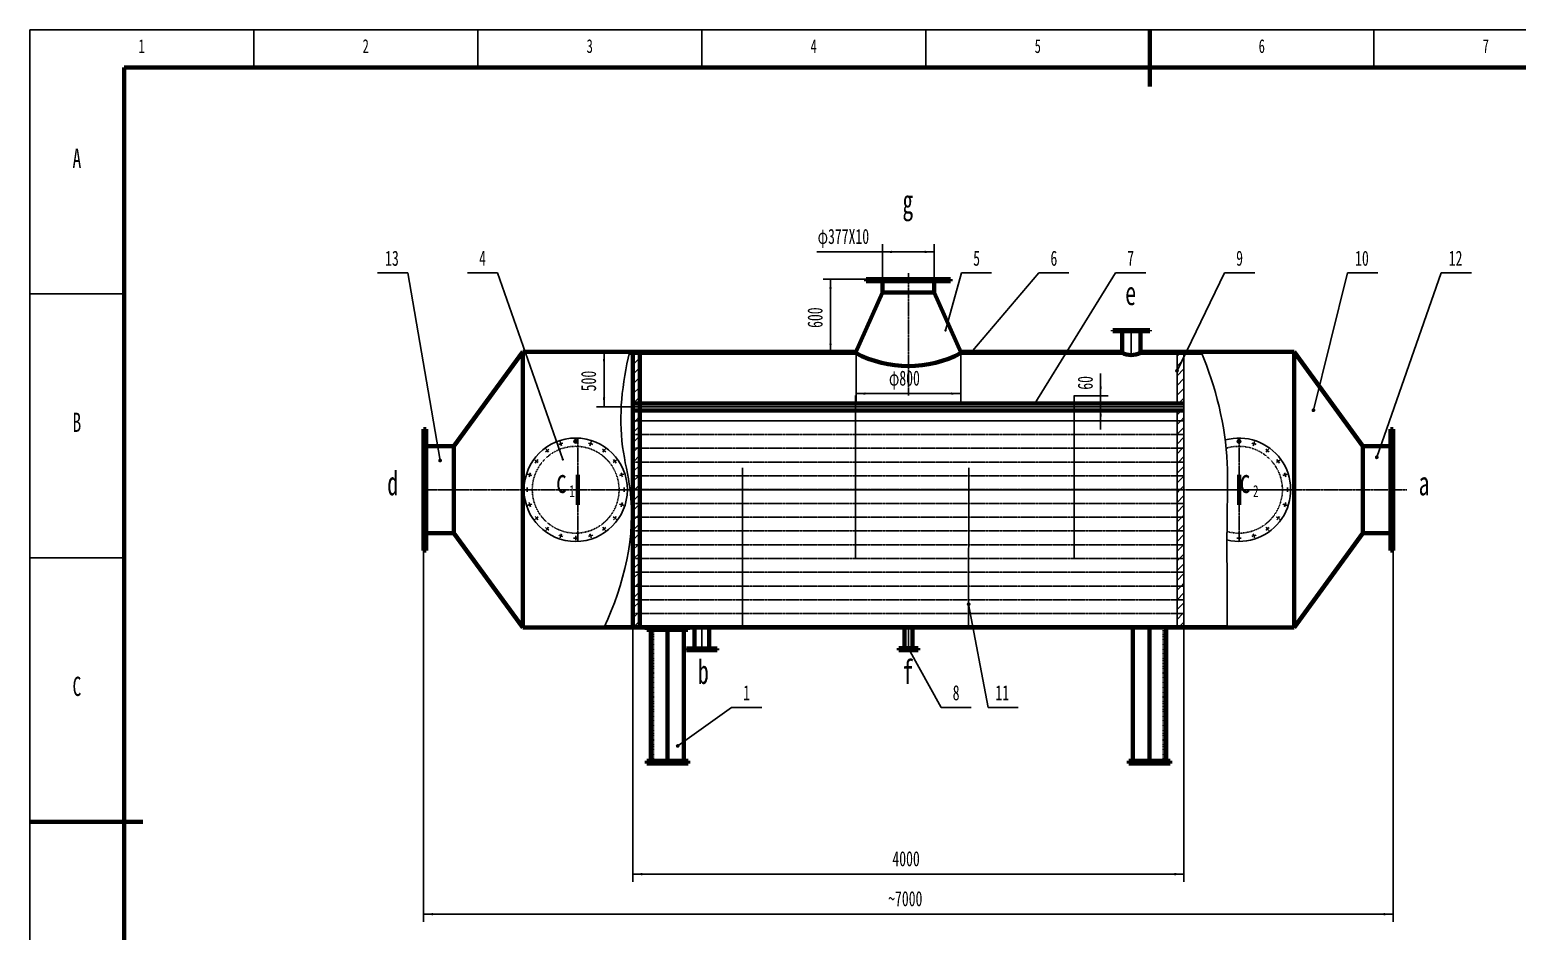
# Model space of a CAD drawing. Header units: millimetres. Extents: x -14850 to 14850, y -10500 to 10500.
# Drawn here: x -14850 to 4871, y -1449 to 10500 of the extents above; entities that cross this region are included whole.
import ezdxf

# ---------------------------------------------------------------- set-up
doc = ezdxf.new("R2010")
doc.units = ezdxf.units.MM
doc.linetypes.add('EB_DASH', pattern=[6, 3, -3])
doc.linetypes.add('EB_DASHDOT', pattern=[39, 30, -3, 3, -3])
for name, color, linetype, lineweight in [('CAXA0', 7, 'Continuous', 70), ('CAXA1', 1, 'EB_DASHDOT', 25), ('CAXA3', 7, 'Continuous', 25), ('CAXA4', 3, 'Continuous', 25), ('CAXA5', 4, 'Continuous', 25)]:
    doc.layers.add(name, color=color, linetype=linetype, lineweight=lineweight)
doc.styles.add('UserTxtStyle1', font='SIMFANG.TTF', dxfattribs={"width": 0.667})
doc.styles.add('标准', font='SimSun.ttf', dxfattribs={"width": 0.667})
doc.dimstyles.new('标准', dxfattribs={"dimtxt": 4, "dimasz": 2.5, "dimexe": 2, "dimexo": 0, "dimtad": 1, "dimdec": 1, "dimdsep": 46, "dimtxsty": '标准', "dimcen": 0, "dimdle": 6, "dimazin": 2, "dimtfac": 1, "dimtdec": 3, "dimtmove": 0, "dimatfit": 3, "dimldrblk": 'NONE', "dimfxl": 0, "dimtolj": 1, "dimtzin": 0, "dimarcsym": 0})

# ---------------------------------------------------------------- blocks, each defined once
blk = doc.blocks.new('CAXBLOCK3')
at = {"layer": 'CAXA0', "color": 0, "linetype": 'Continuous', "lineweight": 25}
for p, q in [((361, 4493), (452, 4584)), ((361, 4493), (452, 4584)), ((361, 4364), (400, 4403)), ((361, 4364), (400, 4403)), ((402, 4405), (452, 4455)), ((402, 4405), (452, 4455)), ((361, 4235), (452, 4326)), ((361, 4235), (452, 4326)), ((361, 4106), (452, 4197)), ((361, 4106), (452, 4197)), ((424, 4040), (452, 4068)), ((424, 4040), (452, 4068))]:
    blk.add_line(p, q, dxfattribs=at)
blk = doc.blocks.new('CAXBLOCK4')
at = {"layer": 'CAXA0', "color": 0, "linetype": 'Continuous', "lineweight": 25}
for p, q in [((-6853, 4511), (-6776, 4588)), ((-6853, 4511), (-6776, 4588)), ((-6853, 4382), (-6831, 4403)), ((-6853, 4382), (-6831, 4403)), ((-6853, 4253), (-6762, 4344)), ((-6853, 4253), (-6762, 4344)), ((-6830, 4405), (-6762, 4473)), ((-6830, 4405), (-6762, 4473)), ((-6853, 4123), (-6762, 4215)), ((-6853, 4123), (-6762, 4215)), ((-6807, 4040), (-6762, 4086)), ((-6807, 4040), (-6762, 4086))]:
    blk.add_line(p, q, dxfattribs=at)
blk = doc.blocks.new('*CAXBLOCK57')
at = {"layer": 'CAXA0', "linetype": 'Continuous', "lineweight": 25}
for points in [[(-6853, -692), (-6728, -708), (-6728, -676)], [(452, -692), (327, -708), (327, -676)]]:
    blk.add_hatch(color=0, dxfattribs=at).paths.add_polyline_path(points, flags=0)
at = {"layer": 'CAXA0', "color": 0, "linetype": 'Continuous', "lineweight": 25}
for p, q in [((-6853, 2577), (-6853, -792)), ((452, 2577), (452, -792)), ((-6853, -692), (452, -692))]:
    blk.add_line(p, q, dxfattribs=at)
at = {"layer": 'CAXA0', "color": 0, "linetype": 'Continuous', "lineweight": 25, "insert": (-3413, -387), "char_height": 200, "attachment_point": 1, "style": '标准'}
blk.add_mtext('\\fSimSun;4000', dxfattribs=at)
blk = doc.blocks.new('_None')
blk = doc.blocks.new('CAXBLOCK6')
at = {"attachment_point": 1, "style": '标准'}
for s, insert, char_height in [('\\fSimSun;c', (-7874, 4680), 319.6), ('\\fSimSun;1', (-7696, 4465), 159.8)]:
    blk.add_mtext(s, dxfattribs=dict(at, insert=insert, char_height=char_height))
blk = doc.blocks.new('CAXBLOCK7')
at = {"attachment_point": 1, "style": '标准'}
for s, insert, char_height in [('\\fSimSun;c', (1190, 4680), 319.6), ('\\fSimSun;2', (1368, 4465), 159.8)]:
    blk.add_mtext(s, dxfattribs=dict(at, insert=insert, char_height=char_height))
blk = doc.blocks.new('CAXBLOCK9', base_point=(-2368, 1518))
at = {"layer": 'CAXA0', "linetype": 'Continuous', "lineweight": 25}
blk.add_hatch(color=0, dxfattribs=at).paths.add_polyline_path([(-3176, 2298), (-3176, 2302), (-3177, 2305), (-3178, 2309), (-3180, 2312), (-3183, 2315), (-3186, 2318), (-3189, 2320), (-3193, 2321), (-3197, 2322), (-3201, 2323), (-3204, 2322), (-3208, 2321), (-3212, 2320), (-3215, 2318), (-3218, 2315), (-3221, 2312), (-3223, 2309), (-3224, 2305), (-3225, 2302), (-3226, 2298), (-3225, 2294), (-3224, 2290), (-3223, 2286), (-3221, 2283), (-3218, 2280), (-3215, 2277), (-3212, 2275), (-3208, 2274), (-3204, 2273), (-3201, 2273), (-3197, 2273), (-3193, 2274), (-3189, 2275), (-3186, 2277), (-3183, 2280), (-3180, 2283), (-3178, 2286), (-3177, 2290), (-3176, 2294)], flags=0)
at = {"layer": 'CAXA0', "color": 0, "linetype": 'Continuous', "lineweight": 25}
for p, q in [((-3201, 2298), (-2768, 1518)), ((-2768, 1518), (-2368, 1518))]:
    blk.add_line(p, q, dxfattribs=at)
at = {"layer": 'CAXA0', "color": 0, "linetype": 'Continuous', "lineweight": 25, "insert": (-2614, 1813), "char_height": 200, "attachment_point": 1, "style": '标准'}
blk.add_mtext('\\fSimSun;8', dxfattribs=at)
blk = doc.blocks.new('CAXBLOCK8', base_point=(-3201, 2298))
at = {"layer": 'CAXA0', "color": 0, "linetype": 'ByBlock', "lineweight": -2}
blk.add_blockref('CAXBLOCK9', (-2368, 1518), dxfattribs=at)
blk = doc.blocks.new('CAXBLOCK11', base_point=(1391, 7277))
at = {"layer": 'CAXA0', "linetype": 'Continuous', "lineweight": 25}
blk.add_hatch(color=0, dxfattribs=at).paths.add_polyline_path([(386, 5979), (385, 5983), (384, 5987), (383, 5991), (381, 5994), (378, 5997), (375, 6000), (372, 6002), (368, 6003), (365, 6004), (361, 6004), (357, 6004), (353, 6003), (349, 6002), (346, 6000), (343, 5997), (340, 5994), (338, 5991), (337, 5987), (336, 5983), (336, 5979), (336, 5975), (337, 5972), (338, 5968), (340, 5965), (343, 5962), (346, 5959), (349, 5957), (353, 5956), (357, 5955), (361, 5954), (365, 5955), (368, 5956), (372, 5957), (375, 5959), (378, 5962), (381, 5965), (383, 5968), (384, 5972), (385, 5975)], flags=0)
at = {"layer": 'CAXA0', "color": 0, "linetype": 'Continuous', "lineweight": 25}
for p, q in [((361, 5979), (991, 7277)), ((991, 7277), (1391, 7277))]:
    blk.add_line(p, q, dxfattribs=at)
at = {"layer": 'CAXA0', "color": 0, "linetype": 'Continuous', "lineweight": 25, "insert": (1145, 7572), "char_height": 200, "attachment_point": 1, "style": '标准'}
blk.add_mtext('\\fSimSun;9', dxfattribs=at)
blk = doc.blocks.new('CAXBLOCK10', base_point=(361, 5979))
at = {"layer": 'CAXA0', "color": 0, "linetype": 'ByBlock', "lineweight": -2}
blk.add_blockref('CAXBLOCK11', (1391, 7277), dxfattribs=at)
blk = doc.blocks.new('CAXBLOCK13', base_point=(3023, 7277))
at = {"layer": 'CAXA0', "linetype": 'Continuous', "lineweight": 25}
blk.add_hatch(color=0, dxfattribs=at).paths.add_polyline_path([(2195, 5458), (2194, 5462), (2193, 5465), (2192, 5469), (2190, 5472), (2187, 5475), (2184, 5478), (2181, 5480), (2177, 5481), (2174, 5482), (2170, 5483), (2166, 5482), (2162, 5481), (2158, 5480), (2155, 5478), (2152, 5475), (2149, 5472), (2147, 5469), (2146, 5465), (2145, 5462), (2145, 5458), (2145, 5454), (2146, 5450), (2147, 5446), (2149, 5443), (2152, 5440), (2155, 5437), (2158, 5435), (2162, 5434), (2166, 5433), (2170, 5433), (2174, 5433), (2177, 5434), (2181, 5435), (2184, 5437), (2187, 5440), (2190, 5443), (2192, 5446), (2193, 5450), (2194, 5454)], flags=0)
at = {"layer": 'CAXA0', "color": 0, "linetype": 'Continuous', "lineweight": 25}
for p, q in [((2170, 5458), (2623, 7277)), ((2623, 7277), (3023, 7277))]:
    blk.add_line(p, q, dxfattribs=at)
at = {"layer": 'CAXA0', "color": 0, "linetype": 'Continuous', "lineweight": 25, "insert": (2722, 7572), "char_height": 200, "attachment_point": 1, "style": '标准'}
blk.add_mtext('\\fSimSun;10', dxfattribs=at)
blk = doc.blocks.new('CAXBLOCK12', base_point=(2170, 5458))
at = {"layer": 'CAXA0', "color": 0, "linetype": 'ByBlock', "lineweight": -2}
blk.add_blockref('CAXBLOCK13', (3023, 7277), dxfattribs=at)
blk = doc.blocks.new('CAXBLOCK15', base_point=(-5145, 1518))
at = {"layer": 'CAXA0', "linetype": 'Continuous', "lineweight": 25}
blk.add_hatch(color=0, dxfattribs=at).paths.add_polyline_path([(-6235, 1008), (-6235, 1012), (-6236, 1015), (-6237, 1019), (-6240, 1022), (-6242, 1025), (-6245, 1028), (-6248, 1030), (-6252, 1031), (-6256, 1032), (-6260, 1033), (-6264, 1032), (-6267, 1031), (-6271, 1030), (-6274, 1028), (-6277, 1025), (-6280, 1022), (-6282, 1019), (-6284, 1015), (-6284, 1012), (-6285, 1008), (-6284, 1004), (-6284, 1000), (-6282, 996), (-6280, 993), (-6277, 990), (-6274, 987), (-6271, 985), (-6267, 984), (-6264, 983), (-6260, 983), (-6256, 983), (-6252, 984), (-6248, 985), (-6245, 987), (-6242, 990), (-6240, 993), (-6237, 996), (-6236, 1000), (-6235, 1004)], flags=0)
at = {"layer": 'CAXA0', "color": 0, "linetype": 'Continuous', "lineweight": 25}
for p, q in [((-6260, 1008), (-5545, 1518)), ((-5545, 1518), (-5145, 1518))]:
    blk.add_line(p, q, dxfattribs=at)
at = {"layer": 'CAXA0', "color": 0, "linetype": 'Continuous', "lineweight": 25, "insert": (-5391, 1813), "char_height": 200, "attachment_point": 1, "style": '标准'}
blk.add_mtext('\\fSimSun;1', dxfattribs=at)
blk = doc.blocks.new('CAXBLOCK14', base_point=(-6260, 1008))
at = {"layer": 'CAXA0', "color": 0, "linetype": 'Continuous', "lineweight": 70}
blk.add_blockref('CAXBLOCK15', (-5145, 1518), dxfattribs=at)
blk = doc.blocks.new('CAXBLOCK17', base_point=(4264, 7277))
at = {"layer": 'CAXA0', "linetype": 'Continuous', "lineweight": 25}
blk.add_hatch(color=0, dxfattribs=at).paths.add_polyline_path([(3034, 4833), (3033, 4837), (3032, 4841), (3031, 4844), (3029, 4848), (3026, 4851), (3023, 4853), (3020, 4855), (3016, 4857), (3013, 4858), (3009, 4858), (3005, 4858), (3001, 4857), (2997, 4855), (2994, 4853), (2991, 4851), (2988, 4848), (2986, 4844), (2985, 4841), (2984, 4837), (2984, 4833), (2984, 4829), (2985, 4825), (2986, 4822), (2988, 4818), (2991, 4815), (2994, 4813), (2997, 4811), (3001, 4809), (3005, 4808), (3009, 4808), (3013, 4808), (3016, 4809), (3020, 4811), (3023, 4813), (3026, 4815), (3029, 4818), (3031, 4822), (3032, 4825), (3033, 4829)], flags=0)
at = {"layer": 'CAXA0', "color": 0, "linetype": 'Continuous', "lineweight": 25}
for p, q in [((3009, 4833), (3864, 7277)), ((3864, 7277), (4264, 7277))]:
    blk.add_line(p, q, dxfattribs=at)
at = {"layer": 'CAXA0', "color": 0, "linetype": 'Continuous', "lineweight": 25, "insert": (3963, 7572), "char_height": 200, "attachment_point": 1, "style": '标准'}
blk.add_mtext('\\fSimSun;12', dxfattribs=at)
blk = doc.blocks.new('CAXBLOCK16', base_point=(3009, 4833))
at = {"layer": 'CAXA0', "color": 0, "linetype": 'ByBlock', "lineweight": -2}
blk.add_blockref('CAXBLOCK17', (4264, 7277), dxfattribs=at)
blk = doc.blocks.new('CAXBLOCK19', base_point=(-55, 7277))
at = {"layer": 'CAXA0', "linetype": 'Continuous', "lineweight": 25}
blk.add_hatch(color=0, dxfattribs=at).paths.add_polyline_path([(-1500, 5547), (-1500, 5551), (-1501, 5555), (-1502, 5559), (-1504, 5562), (-1507, 5565), (-1510, 5568), (-1513, 5570), (-1517, 5571), (-1521, 5572), (-1525, 5572), (-1528, 5572), (-1532, 5571), (-1536, 5570), (-1539, 5568), (-1542, 5565), (-1545, 5562), (-1547, 5559), (-1548, 5555), (-1549, 5551), (-1550, 5547), (-1549, 5544), (-1548, 5540), (-1547, 5536), (-1545, 5533), (-1542, 5530), (-1539, 5527), (-1536, 5525), (-1532, 5524), (-1528, 5523), (-1525, 5522), (-1521, 5523), (-1517, 5524), (-1513, 5525), (-1510, 5527), (-1507, 5530), (-1504, 5533), (-1502, 5536), (-1501, 5540), (-1500, 5544)], flags=0)
at = {"layer": 'CAXA0', "color": 0, "linetype": 'Continuous', "lineweight": 25}
for p, q in [((-1525, 5547), (-455, 7277)), ((-455, 7277), (-55, 7277))]:
    blk.add_line(p, q, dxfattribs=at)
at = {"layer": 'CAXA0', "color": 0, "linetype": 'Continuous', "lineweight": 25, "insert": (-300, 7572), "char_height": 200, "attachment_point": 1, "style": '标准'}
blk.add_mtext('\\fSimSun;7', dxfattribs=at)
blk = doc.blocks.new('CAXBLOCK18', base_point=(-1525, 5547))
at = {"layer": 'CAXA0', "color": 0, "linetype": 'Continuous', "lineweight": 70}
blk.add_blockref('CAXBLOCK19', (-55, 7277), dxfattribs=at)
blk = doc.blocks.new('CAXBLOCK21', base_point=(-1072, 7277))
at = {"layer": 'CAXA0', "linetype": 'Continuous', "lineweight": 25}
blk.add_hatch(color=0, dxfattribs=at).paths.add_polyline_path([(-2347, 6216), (-2348, 6220), (-2349, 6224), (-2350, 6227), (-2352, 6231), (-2355, 6234), (-2358, 6236), (-2361, 6238), (-2365, 6240), (-2369, 6241), (-2372, 6241), (-2376, 6241), (-2380, 6240), (-2384, 6238), (-2387, 6236), (-2390, 6234), (-2393, 6231), (-2395, 6227), (-2396, 6224), (-2397, 6220), (-2397, 6216), (-2397, 6212), (-2396, 6208), (-2395, 6205), (-2393, 6201), (-2390, 6198), (-2387, 6196), (-2384, 6194), (-2380, 6192), (-2376, 6191), (-2372, 6191), (-2369, 6191), (-2365, 6192), (-2361, 6194), (-2358, 6196), (-2355, 6198), (-2352, 6201), (-2350, 6205), (-2349, 6208), (-2348, 6212)], flags=0)
at = {"layer": 'CAXA0', "color": 0, "linetype": 'Continuous', "lineweight": 25}
for p, q in [((-2372, 6216), (-1472, 7277)), ((-1472, 7277), (-1072, 7277))]:
    blk.add_line(p, q, dxfattribs=at)
at = {"layer": 'CAXA0', "color": 0, "linetype": 'Continuous', "lineweight": 25, "insert": (-1317, 7572), "char_height": 200, "attachment_point": 1, "style": '标准'}
blk.add_mtext('\\fSimSun;6', dxfattribs=at)
blk = doc.blocks.new('CAXBLOCK20', base_point=(-2372, 6216))
at = {"layer": 'CAXA0', "color": 0, "linetype": 'Continuous', "lineweight": 70}
blk.add_blockref('CAXBLOCK21', (-1072, 7277), dxfattribs=at)
blk = doc.blocks.new('CAXBLOCK23', base_point=(-10238, 7277))
at = {"layer": 'CAXA0', "linetype": 'Continuous', "lineweight": 25}
blk.add_hatch(color=0, dxfattribs=at).paths.add_polyline_path([(-9385, 4791), (-9385, 4795), (-9386, 4799), (-9387, 4802), (-9390, 4806), (-9392, 4809), (-9395, 4811), (-9398, 4813), (-9402, 4815), (-9406, 4816), (-9410, 4816), (-9414, 4816), (-9417, 4815), (-9421, 4813), (-9424, 4811), (-9427, 4809), (-9430, 4806), (-9432, 4802), (-9434, 4799), (-9434, 4795), (-9435, 4791), (-9434, 4787), (-9434, 4783), (-9432, 4779), (-9430, 4776), (-9427, 4773), (-9424, 4771), (-9421, 4769), (-9417, 4767), (-9414, 4766), (-9410, 4766), (-9406, 4766), (-9402, 4767), (-9398, 4769), (-9395, 4771), (-9392, 4773), (-9390, 4776), (-9387, 4779), (-9386, 4783), (-9385, 4787)], flags=0)
at = {"layer": 'CAXA0', "color": 0, "linetype": 'Continuous', "lineweight": 25}
for p, q in [((-9838, 7277), (-10238, 7277)), ((-9410, 4791), (-9838, 7277))]:
    blk.add_line(p, q, dxfattribs=at)
at = {"layer": 'CAXA0', "color": 0, "linetype": 'Continuous', "lineweight": 25, "insert": (-10139, 7572), "char_height": 200, "attachment_point": 1, "style": '标准'}
blk.add_mtext('\\fSimSun;13', dxfattribs=at)
blk = doc.blocks.new('CAXBLOCK22', base_point=(-9410, 4791))
at = {"layer": 'CAXA0', "color": 0, "linetype": 'Continuous', "lineweight": 70}
blk.add_blockref('CAXBLOCK23', (-10238, 7277), dxfattribs=at)
blk = doc.blocks.new('CAXBLOCK27', base_point=(-9047, 7277))
at = {"layer": 'CAXA0', "linetype": 'Continuous', "lineweight": 25}
blk.add_hatch(color=0, dxfattribs=at).paths.add_polyline_path([(-7767, 4805), (-7768, 4807), (-7768, 4810), (-7769, 4812), (-7770, 4814), (-7772, 4816), (-7774, 4817), (-7776, 4819), (-7778, 4820), (-7781, 4820), (-7783, 4820), (-7786, 4820), (-7788, 4820), (-7790, 4819), (-7792, 4817), (-7794, 4816), (-7796, 4814), (-7797, 4812), (-7798, 4810), (-7798, 4807), (-7799, 4805), (-7798, 4802), (-7798, 4800), (-7797, 4798), (-7796, 4796), (-7794, 4794), (-7792, 4792), (-7790, 4791), (-7788, 4790), (-7786, 4789), (-7783, 4789), (-7781, 4789), (-7778, 4790), (-7776, 4791), (-7774, 4792), (-7772, 4794), (-7770, 4796), (-7769, 4798), (-7768, 4800), (-7768, 4802)], flags=0)
at = {"layer": 'CAXA0', "color": 0, "linetype": 'Continuous', "lineweight": 25}
for p, q in [((-8647, 7277), (-9047, 7277)), ((-7783, 4805), (-8647, 7277))]:
    blk.add_line(p, q, dxfattribs=at)
at = {"layer": 'CAXA0', "color": 0, "linetype": 'Continuous', "lineweight": 25, "insert": (-8892, 7572), "char_height": 200, "attachment_point": 1, "style": '标准'}
blk.add_mtext('\\fSimSun;4', dxfattribs=at)
blk = doc.blocks.new('CAXBLOCK26', base_point=(-7783, 4805))
at = {"layer": 'CAXA0', "color": 0, "linetype": 'ByBlock', "lineweight": -2}
blk.add_blockref('CAXBLOCK27', (-9047, 7277), dxfattribs=at)
blk = doc.blocks.new('CAXBLOCK28', base_point=(14350, -10000))
at = {"layer": 'CAXA0', "color": 0, "linetype": 'Continuous', "lineweight": 25}
for p, q in [((-14850, 10500), (14850, 10500)), ((-14850, -10500), (-14850, 10500)), ((-11880, 10000), (-11880, 10500)), ((-8910, 10000), (-8910, 10500)), ((-5940, 10000), (-5940, 10500)), ((-2970, 10000), (-2970, 10500)), ((0, 10000), (0, 10500)), ((2970, 10000), (2970, 10500)), ((-14850, 7000), (-13600, 7000)), ((-14850, 3500), (-13600, 3500)), ((-14850, 0), (-13600, 0))]:
    blk.add_line(p, q, dxfattribs=at)
at = {"layer": 'CAXA0', "color": 0, "linetype": 'Continuous', "lineweight": 70}
for p, q in [((0, 10500), (0, 9750)), ((14350, 10000), (-13600, 10000)), ((-13600, 10000), (-13600, -10000)), ((-14850, 0), (-13350, 0))]:
    blk.add_line(p, q, dxfattribs=at)
at = {"layer": 'CAXA0', "color": 0, "linetype": 'Continuous', "lineweight": 25, "attachment_point": 1, "style": 'UserTxtStyle1'}
for s, insert, char_height in [('\\fFangSong_GB2312;1', (-13407, 10375), 182.48), ('\\fFangSong_GB2312;2', (-10437, 10375), 182.48), ('\\fFangSong_GB2312;3', (-7467, 10375), 182.48), ('\\fFangSong_GB2312;4', (-4497, 10375), 182.48), ('\\fFangSong_GB2312;5', (-1527, 10375), 182.48), ('\\fFangSong_GB2312;6', (1443, 10375), 182.48), ('\\fFangSong_GB2312;7', (4413, 10375), 182.48), ('\\fFangSong_GB2312;A', (-14283, 8925), 255.47), ('\\fFangSong_GB2312;B', (-14283, 5425), 255.47), ('\\fFangSong_GB2312;C', (-14283, 1925), 255.47)]:
    blk.add_mtext(s, dxfattribs=dict(at, insert=insert, char_height=char_height))
blk = doc.blocks.new('CAXBLOCK53', base_point=(-2097, 7277))
at = {"layer": 'CAXA0', "linetype": 'Continuous', "lineweight": 25}
blk.add_hatch(color=0, dxfattribs=at).paths.add_polyline_path([(-2693, 6514), (-2693, 6517), (-2694, 6519), (-2695, 6521), (-2696, 6524), (-2698, 6525), (-2700, 6527), (-2702, 6528), (-2704, 6529), (-2706, 6530), (-2709, 6530), (-2711, 6530), (-2714, 6529), (-2716, 6528), (-2718, 6527), (-2720, 6525), (-2722, 6524), (-2723, 6521), (-2724, 6519), (-2724, 6517), (-2725, 6514), (-2724, 6512), (-2724, 6510), (-2723, 6507), (-2722, 6505), (-2720, 6503), (-2718, 6502), (-2716, 6500), (-2714, 6500), (-2711, 6499), (-2709, 6499), (-2706, 6499), (-2704, 6500), (-2702, 6500), (-2700, 6502), (-2698, 6503), (-2696, 6505), (-2695, 6507), (-2694, 6510), (-2693, 6512)], flags=0)
at = {"layer": 'CAXA0', "color": 0, "linetype": 'Continuous', "lineweight": 25}
for p, q in [((-2709, 6514), (-2497, 7277)), ((-2497, 7277), (-2097, 7277))]:
    blk.add_line(p, q, dxfattribs=at)
at = {"layer": 'CAXA0', "color": 0, "linetype": 'Continuous', "lineweight": 25, "insert": (-2342, 7572), "char_height": 200, "attachment_point": 1, "style": '标准'}
blk.add_mtext('\\fSimSun;5', dxfattribs=at)
blk = doc.blocks.new('CAXBLOCK52', base_point=(-2709, 6514))
at = {"layer": 'CAXA0', "color": 0, "linetype": 'EB_DASHDOT', "lineweight": 25}
blk.add_blockref('CAXBLOCK53', (-2097, 7277), dxfattribs=at)
blk = doc.blocks.new('*CAXBLOCK5456')
at = {"layer": 'CAXA0', "linetype": 'Continuous', "lineweight": 25}
for points in [[(-4233, 7193), (-4218, 7068), (-4249, 7068)], [(-4233, 6216), (-4218, 6341), (-4249, 6341)]]:
    blk.add_hatch(color=0, dxfattribs=at).paths.add_polyline_path(points, flags=0)
at = {"layer": 'CAXA0', "color": 0, "linetype": 'Continuous', "lineweight": 25}
for p, q in [((-3760, 7193), (-4333, 7193)), ((-4233, 6216), (-4233, 7193)), ((-3901, 6216), (-4333, 6216))]:
    blk.add_line(p, q, dxfattribs=at)
at = {"layer": 'CAXA0', "color": 0, "linetype": 'Continuous', "lineweight": 25, "insert": (-4539, 6548), "char_height": 200, "attachment_point": 1, "rotation": 90, "style": '标准'}
blk.add_mtext('\\fSimSun;600', dxfattribs=at)
blk = doc.blocks.new('CAXBLOCK55')
at = {"layer": 'CAXA0', "color": 0, "linetype": 'Continuous', "lineweight": 25}
for p, q in [((-6853, 6190), (-6813, 6229)), ((-6853, 6190), (-6813, 6229)), ((-6853, 6060), (-6762, 6152)), ((-6853, 6060), (-6762, 6152)), ((-6853, 5931), (-6762, 6023)), ((-6853, 5931), (-6762, 6023)), ((-6853, 5802), (-6762, 5894)), ((-6853, 5802), (-6762, 5894)), ((-6853, 5673), (-6762, 5764)), ((-6853, 5673), (-6762, 5764)), ((-6849, 5547), (-6762, 5635)), ((-6849, 5547), (-6762, 5635)), ((-6853, 5415), (-6813, 5454)), ((-6853, 5415), (-6813, 5454)), ((-6820, 5318), (-6762, 5377)), ((-6820, 5318), (-6762, 5377)), ((-6853, 5286), (-6820, 5318)), ((-6853, 5286), (-6820, 5318)), ((-6853, 5157), (-6762, 5248)), ((-6853, 5157), (-6762, 5248)), ((-6853, 5027), (-6762, 5119)), ((-6853, 5027), (-6762, 5119)), ((-6853, 4898), (-6798, 4953)), ((-6853, 4898), (-6798, 4953)), ((-6798, 4953), (-6762, 4990)), ((-6798, 4953), (-6762, 4990)), ((-6853, 4769), (-6852, 4770)), ((-6853, 4769), (-6852, 4770)), ((-6852, 4770), (-6762, 4860)), ((-6852, 4770), (-6762, 4860)), ((-6853, 4640), (-6762, 4731)), ((-6853, 4640), (-6762, 4731)), ((-6776, 4588), (-6762, 4602)), ((-6776, 4588), (-6762, 4602)), ((-6853, 3994), (-6807, 4040)), ((-6853, 3994), (-6807, 4040)), ((-6853, 3865), (-6762, 3956)), ((-6853, 3865), (-6762, 3956)), ((-6853, 3736), (-6762, 3827)), ((-6853, 3736), (-6762, 3827)), ((-6853, 3607), (-6785, 3675)), ((-6853, 3607), (-6785, 3675)), ((-6839, 3492), (-6762, 3569)), ((-6839, 3492), (-6762, 3569)), ((-6785, 3675), (-6762, 3698)), ((-6785, 3675), (-6762, 3698)), ((-6853, 3478), (-6839, 3492)), ((-6853, 3478), (-6839, 3492)), ((-6853, 3349), (-6762, 3440)), ((-6853, 3349), (-6762, 3440)), ((-6853, 3220), (-6763, 3309)), ((-6853, 3220), (-6763, 3309)), ((-6817, 3127), (-6762, 3182)), ((-6817, 3127), (-6762, 3182)), ((-6763, 3309), (-6762, 3311)), ((-6763, 3309), (-6762, 3311)), ((-6853, 3090), (-6817, 3127)), ((-6853, 3090), (-6817, 3127)), ((-6853, 2961), (-6762, 3053)), ((-6853, 2961), (-6762, 3053)), ((-6853, 2832), (-6762, 2923)), ((-6853, 2832), (-6762, 2923)), ((-6853, 2703), (-6794, 2762)), ((-6853, 2703), (-6794, 2762)), ((-6794, 2762), (-6762, 2794)), ((-6794, 2762), (-6762, 2794)), ((-6850, 2577), (-6762, 2665)), ((-6850, 2577), (-6762, 2665))]:
    blk.add_line(p, q, dxfattribs=at)
blk = doc.blocks.new('CAXBLOCK56')
at = {"layer": 'CAXA0', "color": 0, "linetype": 'Continuous', "lineweight": 25}
for p, q in [((361, 6172), (418, 6229)), ((361, 6172), (418, 6229)), ((361, 6043), (452, 6134)), ((361, 6043), (452, 6134)), ((361, 5913), (452, 6005)), ((361, 5913), (452, 6005)), ((361, 5784), (452, 5876)), ((361, 5784), (452, 5876)), ((361, 5655), (452, 5746)), ((361, 5655), (452, 5746)), ((382, 5547), (452, 5617)), ((382, 5547), (452, 5617)), ((361, 5397), (418, 5454)), ((361, 5397), (418, 5454)), ((411, 5318), (452, 5359)), ((411, 5318), (452, 5359)), ((361, 5268), (411, 5318)), ((361, 5268), (411, 5318)), ((361, 5139), (452, 5230)), ((361, 5139), (452, 5230)), ((361, 5009), (452, 5101)), ((361, 5009), (452, 5101)), ((361, 4880), (433, 4953)), ((361, 4880), (433, 4953)), ((433, 4953), (452, 4972)), ((433, 4953), (452, 4972)), ((361, 4751), (380, 4770)), ((361, 4751), (380, 4770)), ((380, 4770), (452, 4843)), ((380, 4770), (452, 4843)), ((361, 4622), (452, 4713)), ((361, 4622), (452, 4713)), ((361, 3976), (424, 4040)), ((361, 3976), (424, 4040)), ((361, 3847), (371, 3857)), ((361, 3847), (371, 3857)), ((361, 3718), (452, 3809)), ((361, 3718), (452, 3809)), ((371, 3857), (452, 3939)), ((371, 3857), (452, 3939)), ((361, 3589), (446, 3675)), ((361, 3589), (446, 3675)), ((393, 3492), (452, 3551)), ((393, 3492), (452, 3551)), ((446, 3675), (452, 3680)), ((446, 3675), (452, 3680)), ((361, 3460), (393, 3492)), ((361, 3460), (393, 3492)), ((361, 3331), (452, 3422)), ((361, 3331), (452, 3422)), ((361, 3202), (452, 3293)), ((361, 3202), (452, 3293)), ((415, 3127), (452, 3164)), ((415, 3127), (452, 3164)), ((361, 3072), (415, 3127)), ((361, 3072), (415, 3127)), ((361, 2944), (452, 3035)), ((361, 2944), (452, 3035)), ((361, 2943), (361, 2944)), ((361, 2943), (361, 2944)), ((361, 2814), (452, 2906)), ((361, 2814), (452, 2906)), ((361, 2685), (437, 2762)), ((361, 2685), (437, 2762)), ((437, 2762), (452, 2776)), ((437, 2762), (452, 2776)), ((382, 2577), (452, 2647)), ((382, 2577), (452, 2647))]:
    blk.add_line(p, q, dxfattribs=at)
blk = doc.blocks.new('*CAXBLOCK5759')
at = {"layer": 'CAXA0', "linetype": 'Continuous', "lineweight": 25}
for points in [[(-3895, 5678), (-3770, 5662), (-3770, 5693)], [(-2506, 5678), (-2631, 5662), (-2631, 5693)]]:
    blk.add_hatch(color=0, dxfattribs=at).paths.add_polyline_path(points, flags=0)
at = {"layer": 'CAXA0', "color": 0, "linetype": 'Continuous', "lineweight": 25}
for p, q in [((-3895, 6229), (-3895, 5578)), ((-2506, 6229), (-2506, 5578)), ((-3895, 5678), (-2506, 5678))]:
    blk.add_line(p, q, dxfattribs=at)
at = {"layer": 'CAXA0', "color": 0, "linetype": 'Continuous', "lineweight": 25, "insert": (-3459, 5983), "char_height": 200, "attachment_point": 1, "style": '标准'}
blk.add_mtext('\\fSimSun;φ800', dxfattribs=at)
blk = doc.blocks.new('*CAXBLOCK5961')
at = {"layer": 'CAXA0', "linetype": 'Continuous', "lineweight": 25}
for points in [[(-9628, -1223), (-9503, -1238), (-9503, -1207)], [(3227, -1223), (3102, -1238), (3102, -1207)]]:
    blk.add_hatch(color=0, dxfattribs=at).paths.add_polyline_path(points, flags=0)
at = {"layer": 'CAXA0', "color": 0, "linetype": 'Continuous', "lineweight": 25}
for p, q in [((3227, 4404), (3227, -1323)), ((-9628, 3599), (-9628, -1323)), ((-9628, -1223), (3227, -1223))]:
    blk.add_line(p, q, dxfattribs=at)
at = {"layer": 'CAXA0', "color": 0, "linetype": 'Continuous', "lineweight": 25, "insert": (-3469, -917), "char_height": 200, "attachment_point": 1, "style": '标准'}
blk.add_mtext('\\fSimSun;~7000', dxfattribs=at)
blk = doc.blocks.new('CAXBLOCK78', base_point=(-1745, 1518))
at = {"layer": 'CAXA0', "linetype": 'Continuous', "lineweight": 25}
blk.add_hatch(color=0, dxfattribs=at).paths.add_polyline_path([(-2377, 2885), (-2377, 2889), (-2378, 2893), (-2380, 2896), (-2382, 2900), (-2384, 2902), (-2387, 2905), (-2391, 2907), (-2394, 2909), (-2398, 2910), (-2402, 2910), (-2406, 2910), (-2410, 2909), (-2413, 2907), (-2417, 2905), (-2420, 2902), (-2422, 2900), (-2424, 2896), (-2426, 2893), (-2427, 2889), (-2427, 2885), (-2427, 2881), (-2426, 2877), (-2424, 2873), (-2422, 2870), (-2420, 2867), (-2417, 2865), (-2413, 2863), (-2410, 2861), (-2406, 2860), (-2402, 2860), (-2398, 2860), (-2394, 2861), (-2391, 2863), (-2387, 2865), (-2384, 2867), (-2382, 2870), (-2380, 2873), (-2378, 2877), (-2377, 2881)], flags=0)
at = {"layer": 'CAXA0', "color": 0, "linetype": 'Continuous', "lineweight": 25}
for p, q in [((-2402, 2885), (-2145, 1518)), ((-2145, 1518), (-1745, 1518))]:
    blk.add_line(p, q, dxfattribs=at)
at = {"layer": 'CAXA0', "color": 0, "linetype": 'Continuous', "lineweight": 25, "insert": (-2047, 1813), "char_height": 200, "attachment_point": 1, "style": '标准'}
blk.add_mtext('\\fSimSun;11', dxfattribs=at)
blk = doc.blocks.new('CAXBLOCK77', base_point=(-2402, 2885))
at = {"layer": 'CAXA0', "color": 0, "linetype": 'ByBlock', "lineweight": -2}
blk.add_blockref('CAXBLOCK78', (-1745, 1518), dxfattribs=at)
blk = doc.blocks.new('*CAXBLOCK7981')
at = {"layer": 'CAXA4', "linetype": 'Continuous', "lineweight": 25}
for points in [[(-652, 5650), (-636, 5775), (-667, 5775)], [(-652, 5501), (-636, 5376), (-667, 5376)]]:
    blk.add_hatch(color=0, dxfattribs=at).paths.add_polyline_path(points, flags=0)
at = {"layer": 'CAXA4', "color": 0, "linetype": 'Continuous', "lineweight": 25}
for p, q in [((-652, 5201), (-652, 5942)), ((-1002, 5650), (-552, 5650)), ((457, 5501), (-752, 5501))]:
    blk.add_line(p, q, dxfattribs=at)
at = {"layer": 'CAXA4', "color": 0, "linetype": 'Continuous', "lineweight": 25, "insert": (-957, 5729), "char_height": 200, "attachment_point": 1, "rotation": 90, "style": '标准'}
blk.add_mtext('\\fSimSun;60', dxfattribs=at)
blk = doc.blocks.new('*CAXBLOCK8385')
at = {"layer": 'CAXA0', "linetype": 'Continuous', "lineweight": 25}
for points in [[(-7236, 6229), (-7221, 6104), (-7252, 6104)], [(-7236, 5501), (-7221, 5626), (-7252, 5626)]]:
    blk.add_hatch(color=0, dxfattribs=at).paths.add_polyline_path(points, flags=0)
at = {"layer": 'CAXA0', "color": 0, "linetype": 'Continuous', "lineweight": 25}
for p, q in [((-6853, 6229), (-7336, 6229)), ((-7236, 5501), (-7236, 6229)), ((-6858, 5501), (-7336, 5501))]:
    blk.add_line(p, q, dxfattribs=at)
at = {"layer": 'CAXA0', "color": 0, "linetype": 'Continuous', "lineweight": 25, "insert": (-7542, 5708), "char_height": 200, "attachment_point": 1, "rotation": 90, "style": '标准'}
blk.add_mtext('\\fSimSun;500', dxfattribs=at)
blk = doc.blocks.new('*CAXBLOCK8486')
at = {"layer": 'CAXA0', "linetype": 'Continuous', "lineweight": 25}
for points in [[(-3543, 7556), (-3418, 7540), (-3418, 7571)], [(-2858, 7556), (-2983, 7540), (-2983, 7571)]]:
    blk.add_hatch(color=0, dxfattribs=at).paths.add_polyline_path(points, flags=0)
at = {"layer": 'CAXA0', "color": 0, "linetype": 'Continuous', "lineweight": 25}
for p, q in [((-4414, 7556), (-2858, 7556)), ((-3543, 7169), (-3543, 7656)), ((-2858, 7019), (-2858, 7656))]:
    blk.add_line(p, q, dxfattribs=at)
at = {"layer": 'CAXA0', "color": 0, "linetype": 'Continuous', "lineweight": 25, "insert": (-4404, 7861), "char_height": 200, "attachment_point": 1, "style": '标准'}
blk.add_mtext('\\fSimSun;φ377X10', dxfattribs=at)

msp = doc.modelspace()

# ---------------------------------------------------------------- linework, layer by layer
at = {"layer": 'CAXA0', "linetype": 'Continuous', "lineweight": 70}
for p, q in [((-3543.18, 7019.07), (-3543.18, 7169.07)), ((-2857.85, 7019.07), (-2857.85, 7169.07)), ((-3900.51, 6216.07), (-3543.18, 7019.07)), ((-3543.18, 7019.07), (-3200.51, 7019.07)), ((-2857.85, 7019.07), (-3200.51, 7019.07)), ((-2500.51, 6216.07), (-2857.85, 7019.07)), ((-8313.98, 6229.49), (-9227.1, 4978.51)), ((-6852.99, 6229.49), (-8313.98, 6229.49)), ((-8313.98, 6229.49), (-8313.98, 2577.01)), ((-6852.99, 6229.49), (-3894.54, 6229.49)), ((-6852.99, 6229.49), (-6852.99, 2577.01)), ((-6852.99, 6229.49), (-6852.99, 2577.01)), ((-6761.68, 6229.49), (-6761.68, 2577.01)), ((-2506.48, 6229.49), (-368.15, 6229.49)), ((-125.26, 6229.49), (451.97, 6229.49)), ((451.97, 6229.49), (1912.96, 6229.49)), ((1912.96, 6229.49), (1912.96, 2577.01)), ((1912.96, 6229.49), (2826.08, 4978.51)), ((-9227.1, 4978.51), (-9592.35, 4978.51)), ((-9227.1, 4978.51), (-9227.1, 3827.98)), ((-9227.1, 4978.51), (-9227.1, 3827.98)), ((2826.08, 4978.51), (2826.08, 3827.98)), ((2826.08, 4978.51), (3191.32, 4978.51)), ((2826.08, 4978.51), (2826.08, 3827.98)), ((-7583.49, 4601.43), (-7583.49, 4403.25)), ((1182.46, 4601.43), (1182.46, 4403.25)), ((-7583.49, 4205.06), (-7583.49, 4403.25)), ((1182.46, 4205.06), (1182.46, 4403.25)), ((-9227.1, 3827.98), (-9592.35, 3827.98)), ((-8313.98, 2577.01), (-9227.1, 3827.98)), ((1912.96, 2577.01), (2826.08, 3827.98)), ((2826.08, 3827.98), (3191.32, 3827.98)), ((-6852.99, 2577.01), (-8313.98, 2577.01)), ((-6852.99, 2577.01), (451.97, 2577.01)), ((451.97, 2577.01), (1912.96, 2577.01))]:
    msp.add_line(p, q, dxfattribs=at)
at = {"layer": 'CAXA0', "linetype": 'EB_DASHDOT', "lineweight": 25}
msp.add_line((-246.7, 6514.38), (-246.7, 6176.81), dxfattribs=at)
at = {"layer": 'CAXA0', "linetype": 'Continuous', "lineweight": 25}
msp.add_line((451.97, 6229.49), (451.97, 2577.01), dxfattribs=at)
at = {"layer": 'CAXA0', "linetype": 'Continuous', "lineweight": 70}
for centre, radius, start, end in [((-3200.51, 7537.75), 1495.6, 242.092915, 297.907085), ((-246.7, 6464.88), 276.86, 243.982563, 296.017437)]:
    msp.add_arc(centre, radius, start, end, dxfattribs=at)
at = {"layer": 'CAXA1', "linetype": 'EB_DASHDOT', "lineweight": 25}
for p, q in [((-3200.51, 5650.31), (-3200.51, 7274.86)), ((-246.7, 6508.9), (-246.7, 6224.01)), ((-8012.06, 4905.33), (-7965.9, 4938.87)), ((-7972.21, 4899.02), (-8005.75, 4945.18)), ((-7837.32, 5004.38), (-7783.07, 5022.01)), ((-7801.38, 4986.07), (-7819.01, 5040.32)), ((-7640.54, 5044.59), (-7583.49, 5044.59)), ((-7612.01, 5016.06), (-7612.01, 5073.11)), ((-7583.49, 3715.41), (-7583.49, 5091.09)), ((-7440.95, 5022.01), (-7386.7, 5004.38)), ((-7422.64, 4986.07), (-7405.01, 5040.32)), ((-7258.12, 4938.87), (-7211.97, 4905.33)), ((-7251.81, 4899.02), (-7218.28, 4945.18)), ((1153.94, 5044.59), (1210.99, 5044.59)), ((1182.46, 3715.41), (1182.46, 5091.09)), ((1182.46, 5016.06), (1182.46, 5073.11)), ((1353.52, 5022.01), (1407.77, 5004.38)), ((1371.83, 4986.07), (1389.46, 5040.32)), ((1536.35, 4938.87), (1582.51, 4905.33)), ((1542.66, 4899.02), (1576.2, 4945.18)), ((-8107.79, 4763.45), (-8153.94, 4796.98)), ((-8147.63, 4757.14), (-8114.1, 4803.29)), ((-7116.23, 4763.45), (-7070.08, 4796.98)), ((-7109.92, 4803.29), (-7076.39, 4757.14)), ((1678.24, 4763.45), (1724.39, 4796.98)), ((1684.55, 4803.29), (1718.08, 4757.14)), ((-8194.83, 4592.62), (-8249.09, 4610.25)), ((-8230.77, 4574.3), (-8213.15, 4628.56)), ((-7029.19, 4592.62), (-6974.93, 4610.25)), ((-7010.88, 4628.56), (-6993.25, 4574.3)), ((457.44, 4403.25), (-9603.31, 4403.25)), ((-8224.82, 4403.25), (-8281.87, 4403.25)), ((-8253.35, 4374.72), (-8253.35, 4431.77)), ((-6999.2, 4403.25), (-6942.15, 4403.25)), ((-6970.67, 4431.77), (-6970.67, 4374.72)), ((-6858.47, 4403.25), (3408.73, 4403.25)), ((494.62, 4403.25), (1870.3, 4403.25)), ((569.65, 4403.25), (512.6, 4403.25)), ((-8194.83, 4213.88), (-8249.09, 4196.25)), ((-8213.15, 4177.93), (-8230.77, 4232.19)), ((-7029.19, 4213.88), (-6974.93, 4196.25)), ((-6993.25, 4232.19), (-7010.88, 4177.93)), ((-8107.79, 4043.04), (-8153.94, 4009.51)), ((-8114.1, 4003.2), (-8147.63, 4049.36)), ((-7116.23, 4043.04), (-7070.08, 4009.51)), ((-7076.39, 4049.36), (-7109.92, 4003.2)), ((1678.24, 4043.04), (1724.39, 4009.51)), ((1718.08, 4049.36), (1684.55, 4003.2)), ((-7965.9, 3867.63), (-8012.06, 3901.16)), ((-7972.21, 3907.47), (-8005.75, 3861.32)), ((-7783.07, 3784.48), (-7837.32, 3802.11)), ((-7801.38, 3820.43), (-7819.01, 3766.17)), ((-7583.49, 3761.91), (-7640.54, 3761.91)), ((-7612.01, 3790.43), (-7612.01, 3733.38)), ((-7386.7, 3802.11), (-7440.95, 3784.48)), ((-7422.64, 3820.43), (-7405.01, 3766.17)), ((-7211.97, 3901.16), (-7258.12, 3867.63)), ((-7251.81, 3907.47), (-7218.28, 3861.32)), ((1210.99, 3761.91), (1153.94, 3761.91)), ((1182.46, 3790.43), (1182.46, 3733.38)), ((1407.77, 3802.11), (1353.52, 3784.48)), ((1371.83, 3820.43), (1389.46, 3766.17)), ((1582.51, 3901.16), (1536.35, 3867.63)), ((1542.66, 3907.47), (1576.2, 3861.32))]:
    msp.add_line(p, q, dxfattribs=at)
at = {"layer": 'CAXA1', "linetype": 'Continuous', "lineweight": 25}
for p, q in [((-6858.47, 5500.9), (457.44, 5500.9)), ((1765.28, 4592.62), (1819.54, 4610.25)), ((1783.6, 4628.56), (1801.22, 4574.3)), ((1795.28, 4403.25), (1852.32, 4403.25)), ((1823.8, 4431.77), (1823.8, 4374.72)), ((1765.28, 4213.88), (1819.54, 4196.25)), ((1801.22, 4232.19), (1783.6, 4177.93)), ((-5939.87, 2292.12), (-5939.87, 2577.01)), ((-3200.51, 2297.59), (-3200.51, 2582.49))]:
    msp.add_line(p, q, dxfattribs=at)
at = {"layer": 'CAXA1', "linetype": 'Continuous', "lineweight": 70}
for p, q in [((-6396.43, 793.23), (-6396.43, 2582.49)), ((-4.59, 793.23), (-4.59, 2582.49))]:
    msp.add_line(p, q, dxfattribs=at)
at = {"layer": 'CAXA3', "linetype": 'Continuous', "lineweight": 70}
for p, q in [((-3759.98, 7193.26), (-2641.04, 7193.26)), ((-3759.98, 7169.07), (-3759.98, 7193.26)), ((-2641.04, 7169.07), (-3759.98, 7169.07)), ((-3759.98, 7169.07), (-3200.51, 7169.07)), ((-2641.04, 7169.07), (-3200.51, 7169.07)), ((-2641.04, 7193.26), (-2641.04, 7169.07)), ((-492.38, 6503.42), (-492.38, 6516.29)), ((-492.38, 6516.29), (-1.02, 6516.29)), ((-1.02, 6516.29), (-1.02, 6503.42)), ((-492.38, 6503.42), (-125.26, 6503.42)), ((-1.02, 6503.42), (-492.38, 6503.42)), ((-1.02, 6503.42), (-368.15, 6503.42)), ((-368.15, 6216.07), (-368.15, 6503.42)), ((-125.26, 6216.07), (-125.26, 6503.42)), ((-6897.43, 6216.07), (-3900.51, 6216.07)), ((-2500.51, 6216.07), (-368.15, 6216.07)), ((-125.26, 6216.07), (687.98, 6216.07)), ((-291.99, 5547.47), (-6852.99, 5547.47)), ((451.97, 5547.47), (-291.99, 5547.47)), ((-314.74, 5454.33), (-6852.99, 5454.33)), ((451.97, 5454.33), (-314.74, 5454.33)), ((-9628.35, 4402.14), (-9628.35, 5207.46)), ((-9628.35, 5207.46), (-9592.35, 5207.46)), ((-9592.35, 5207.46), (-9592.35, 4402.14)), ((3191.32, 5207.46), (3191.32, 4402.14)), ((3227.32, 5207.46), (3191.32, 5207.46)), ((3227.32, 4402.14), (3227.32, 5207.46)), ((-9628.35, 4404.36), (-9628.35, 3599.04)), ((-9592.35, 3599.04), (-9592.35, 4404.36)), ((3191.32, 3599.04), (3191.32, 4404.36)), ((3227.32, 4404.36), (3227.32, 3599.04)), ((-9628.35, 3599.04), (-9592.35, 3599.04)), ((3227.32, 3599.04), (3191.32, 3599.04)), ((-7234.48, 2582.49), (1026.98, 2582.49)), ((-6669.79, 2544.08), (-6669.79, 2577.01)), ((-6615.58, 2577.01), (-6177.28, 2577.01)), ((-6123.07, 2544.08), (-6123.07, 2577.01)), ((-6038.49, 2577.01), (-6038.49, 2297.59)), ((-5841.25, 2577.01), (-5841.25, 2297.59)), ((-3252.56, 2577.01), (-3148.46, 2577.01)), ((-3252.56, 2577.01), (-3252.56, 2303.07)), ((-3148.46, 2577.01), (-3148.46, 2303.07)), ((-6669.79, 2544.08), (-6396.43, 2544.08)), ((-6615.58, 811.5), (-6615.58, 2544.08)), ((-6123.07, 2544.08), (-6396.43, 2544.08)), ((-6177.28, 811.5), (-6177.28, 2544.08)), ((-223.74, 811.5), (-223.74, 2544.08)), ((214.55, 811.5), (214.55, 2544.08)), ((-6141.87, 2297.59), (-5841.25, 2297.59)), ((-6141.87, 2297.59), (-6141.87, 2276.43)), ((-5737.87, 2297.59), (-6141.87, 2297.59)), ((-6141.87, 2276.43), (-5737.87, 2276.43)), ((-5737.87, 2297.59), (-6038.49, 2297.59)), ((-5737.87, 2276.43), (-5737.87, 2297.59)), ((-3327.48, 2303.07), (-3148.46, 2303.07)), ((-3327.48, 2303.07), (-3327.48, 2276.43)), ((-3073.54, 2303.07), (-3327.48, 2303.07)), ((-3327.48, 2276.43), (-3073.54, 2276.43)), ((-3073.54, 2303.07), (-3252.56, 2303.07)), ((-3073.54, 2276.43), (-3073.54, 2303.07)), ((-6396.43, 2148.9), (-6396.43, 1557.51)), ((-4.59, 2148.9), (-4.59, 1557.51)), ((-6122.5, 811.5), (-6670.37, 811.5)), ((-6670.37, 811.5), (-6670.37, 774.97)), ((-6122.5, 774.97), (-6122.5, 811.5)), ((-278.53, 811.5), (269.34, 811.5)), ((-278.53, 774.97), (-278.53, 811.5)), ((269.34, 811.5), (269.34, 774.97)), ((-6670.37, 774.97), (-6122.5, 774.97)), ((269.34, 774.97), (-278.53, 774.97))]:
    msp.add_line(p, q, dxfattribs=at)
at = {"layer": 'CAXA3', "linetype": 'Continuous', "lineweight": 25}
for p, q in [((-6852.99, 6229.49), (-6852.99, 5547.47)), ((360.65, 6229.49), (360.65, 5547.47)), ((-6852.99, 5547.47), (-6852.99, 5454.33)), ((-6761.68, 5547.47), (-6761.68, 5454.33)), ((-3900, 5650.31), (-3900.72, 3492.04)), ((-1001.54, 5650.31), (-1002.26, 3492.04)), ((451.97, 5547.47), (451.97, 5454.33)), ((-6852.99, 5454.33), (-6852.99, 2577.01)), ((360.65, 5454.33), (360.65, 2577.01)), ((-6858.47, 5318.27), (457.44, 5318.27)), ((-5399.68, 2582.49), (-5398.97, 4694.91)), ((-2402.37, 2581.48), (-2401.67, 4693.9))]:
    msp.add_line(p, q, dxfattribs=at)
at = {"layer": 'CAXA3', "linetype": 'EB_DASHDOT', "lineweight": 25}
for p, q in [((-6858.47, 5135.65), (457.44, 5135.65)), ((-6858.47, 4953.03), (457.44, 4953.03)), ((-6858.47, 4770.4), (457.44, 4770.4)), ((-6858.47, 4587.78), (457.44, 4587.78)), ((-6858.47, 4405.15), (457.44, 4405.15)), ((-6858.47, 4222.53), (457.44, 4222.53)), ((-6858.47, 4039.91), (457.44, 4039.91)), ((-6858.47, 3857.28), (457.44, 3857.28)), ((-6858.47, 3674.66), (457.44, 3674.66)), ((-6858.47, 3492.04), (457.44, 3492.04)), ((-6858.47, 3309.41), (457.44, 3309.41)), ((-6858.47, 3126.79), (457.44, 3126.79)), ((-6858.47, 2944.16), (457.44, 2944.16)), ((-6858.47, 2761.54), (457.44, 2761.54))]:
    msp.add_line(p, q, dxfattribs=at)
at = {"layer": 'CAXA3', "linetype": 'EB_DASH', "lineweight": 25}
for p, q in [((-6579.05, 811.5), (-6579.05, 2544.08)), ((178.03, 811.5), (178.03, 2544.08))]:
    msp.add_line(p, q, dxfattribs=at)
at = {"layer": 'CAXA3', "linetype": 'Continuous', "lineweight": 25}
for centre, radius in [((-7612.01, 4403.25), 684.84), ((-7612.01, 5044.59), 23.05), ((1182.46, 5044.59), 23.05)]:
    msp.add_circle(centre, radius, dxfattribs=at)
at = {"layer": 'CAXA3', "linetype": 'EB_DASH', "lineweight": 25}
msp.add_circle((-7612.01, 4403.25), 575.27, dxfattribs=at)
at = {"layer": 'CAXA3', "linetype": 'Continuous', "lineweight": 25}
msp.add_arc((1182.46, 4403.25), 684.84, 256.525934, 105.497245, dxfattribs=at)
at = {"layer": 'CAXA3', "linetype": 'EB_DASH', "lineweight": 25}
msp.add_arc((1182.46, 4403.25), 575.27, 253.93608, 107.21982, dxfattribs=at)
at = {"layer": 'CAXA3', "linetype": 'Continuous', "lineweight": 25}
for points, knots in [([(-6897.43, 6224.01), (-6994.97, 5817.43), (-7068.86, 5189.68), (-6760.9, 3993.88), (-6973.38, 3142.89), (-7234.48, 2582.49)], [0, 0, 0, 0, 1265.07752716, 1846.40383316, 3716.99089783, 3716.99089783, 3716.99089783, 3716.99089783]), ([(682.48, 6229.49), (874.98, 5761.87), (1050.66, 5071.26), (1014.35, 3840.21), (1026.98, 3115.26), (1026.98, 2577.01)], [0, 0, 0, 0, 1519.91015195, 2081.55981801, 3699.66768887, 3699.66768887, 3699.66768887, 3699.66768887])]:
    msp.add_open_spline(points, degree=3, knots=knots, dxfattribs=at)

# ---------------------------------------------------------------- block references
at = {"layer": 'CAXA0', "linetype": 'Continuous', "lineweight": 70}
for name, p in [('CAXBLOCK28', (14350, -10000)), ('CAXBLOCK22', (-9409.73, 4790.83)), ('CAXBLOCK52', (-2708.93, 6514.38)), ('CAXBLOCK20', (-2372.5, 6216.07)), ('CAXBLOCK18', (-1524.58, 5547.47)), ('CAXBLOCK10', (360.65, 5979.38)), ('CAXBLOCK12', (2169.68, 5457.63)), ('CAXBLOCK16', (3008.7, 4833.08)), ('CAXBLOCK77', (-2401.93, 2884.81)), ('CAXBLOCK8', (-3200.51, 2297.59)), ('CAXBLOCK14', (-6259.75, 1007.66))]:
    msp.add_blockref(name, p, dxfattribs=at)
at = {"layer": 'CAXA0', "linetype": 'EB_DASHDOT', "lineweight": 25}
msp.add_blockref('CAXBLOCK26', (-7783.07, 4804.8), dxfattribs=at)
at = {"layer": 'CAXA4', "linetype": 'Continuous', "lineweight": 25}
for name in ['CAXBLOCK6', 'CAXBLOCK7']:
    msp.add_blockref(name, (0, 0), dxfattribs=at)
at = {"layer": 'CAXA5', "linetype": 'Continuous', "lineweight": 25}
for name in ['CAXBLOCK55', 'CAXBLOCK56', 'CAXBLOCK4', 'CAXBLOCK3']:
    msp.add_blockref(name, (0, 0), dxfattribs=at)

# ---------------------------------------------------------------- texts
at = {"layer": 'CAXA4', "linetype": 'Continuous', "lineweight": 25, "char_height": 319.592, "attachment_point": 1, "style": '标准'}
for s, insert in [('\\fSimSun;g', (-3280.38, 8383.03)), ('\\fSimSun;e', (-326.65, 7169.99)), ('\\fSimSun;d', (-10110.49, 4648.85)), ('\\fSimSun;a', (3563.45, 4648.85)), ('\\fSimSun;b', (-5991.56, 2148.9)), ('\\fSimSun;f', (-3280.46, 2148.9))]:
    msp.add_mtext(s, dxfattribs=dict(at, insert=insert))

# ---------------------------------------------------------------- dimensions: what is measured, and where the dimension line sits
at = {"layer": 'CAXA4'}
dim = msp.add_linear_dim(base=(-3978.79, 7555.56), p1=(-3543.18, 7169.07), p2=(-2857.85, 7019.07), angle=180, text='\\fSimSun;φ377X10', dimstyle='标准', dxfattribs=at)
dim.commit()
dim.dimension.update_dxf_attribs({"geometry": '*CAXBLOCK8486', "text_midpoint": (-3978.79, 7723.81)})
at = {"layer": 'CAXA4', "linetype": 'Continuous', "lineweight": 25}
for base, p1, p2, text, picture, middle in [((-4233.32, 6704.67), (-3900.51, 6216.07), (-3759.98, 7193.26), '\\fSimSun;600', '*CAXBLOCK5456', (-4401.57, 6704.67)), ((-651.63, 5830.34), (457.44, 5500.9), (-1001.54, 5650.31), '\\fSimSun;60', '*CAXBLOCK7981', (-819.88, 5830.34))]:
    dim = msp.add_linear_dim(base=base, p1=p1, p2=p2, angle=90, text=text, dimstyle='标准', dxfattribs=at)
    dim.commit()
    dim.dimension.update_dxf_attribs({"geometry": picture, "text_midpoint": middle})
at = {"layer": 'CAXA4', "linetype": 'Continuous', "lineweight": 70}
dim = msp.add_linear_dim(base=(-7236.26, 5865.19), p1=(-6858.47, 5500.9), p2=(-6852.99, 6229.49), angle=90, text='\\fSimSun;500', dimstyle='标准', dxfattribs=at)
dim.commit()
dim.dimension.update_dxf_attribs({"geometry": '*CAXBLOCK8385', "text_midpoint": (-7404.51, 5865.19)})
at = {"layer": 'CAXA4'}
dim = msp.add_linear_dim(base=(-3200.51, 5677.51), p1=(-3894.54, 6229.49), p2=(-2506.48, 6229.49), text='\\fSimSun;φ800', dimstyle='标准', dxfattribs=at)
dim.commit()
dim.dimension.update_dxf_attribs({"geometry": '*CAXBLOCK5759', "text_midpoint": (-3200.51, 5845.76)})
at = {"layer": 'CAXA4', "linetype": 'Continuous', "lineweight": 70}
for base, p1, p2, text, picture, middle in [((-3200.51, -1222.69), (-9628.35, 3599.04), (3227.32, 4404.36), '\\fSimSun;~7000', '*CAXBLOCK5961', (-3200.51, -1054.44)), ((-3200.51, -692), (-6852.99, 2577.01), (451.97, 2577.01), '\\fSimSun;4000', '*CAXBLOCK57', (-3200.51, -523.75))]:
    dim = msp.add_linear_dim(base=base, p1=p1, p2=p2, text=text, dimstyle='标准', dxfattribs=at)
    dim.commit()
    dim.dimension.update_dxf_attribs({"geometry": picture, "text_midpoint": middle})

doc.saveas('drawing.dxf')
